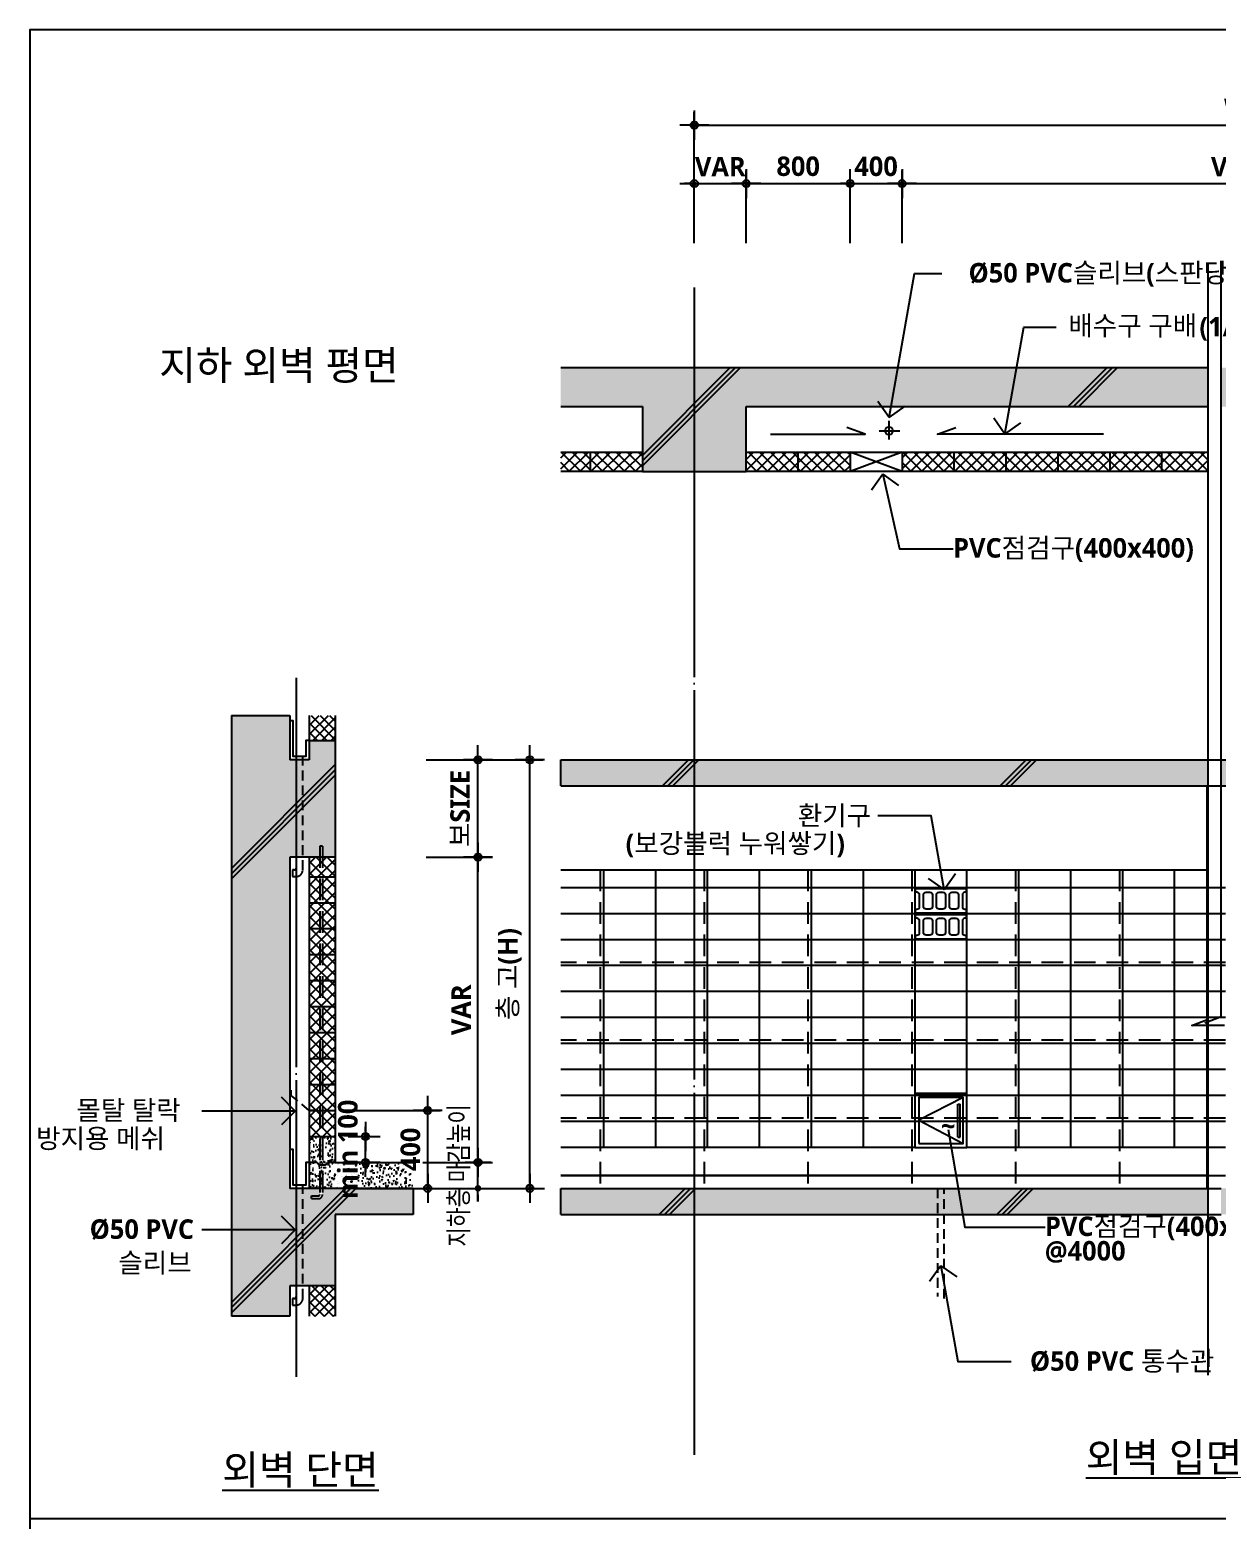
# Model space of a CAD drawing. Header units: millimetres. Extents: x 200 to 163856, y 0 to 163394.
# Drawn here: x 200 to 2029, y 3445 to 5740 of the extents above; entities that cross this region are included whole.
import ezdxf
from ezdxf.enums import TextEntityAlignment as Align

# ---------------------------------------------------------------- set-up
doc = ezdxf.new("R2010")
doc.units = ezdxf.units.MM
doc.header["$LTSCALE"] = 10
for name, pattern in [('CEN', [62, 60, -1, 0, -1]), ('DASH_5', [4.9996, 3.3332, -1.6664]), ('HID', [2.3, 1.5, -0.8])]:
    doc.linetypes.add(name, pattern=pattern)
doc.layers.get('DEFPOINTS').update_dxf_attribs({"color": 181})
for name, color, linetype in [('3', 3, 'Continuous'), ('A-ANNO-GRA1', 7, 'Continuous'), ('A-ANNO-LEAD', 4, 'Continuous'), ('A-ANNO-TEXT1', 7, 'Continuous'), ('A-DIM1', 7, 'Continuous'), ('A-ELEV', 6, 'Continuous'), ('A-ELEV-FIXT', 4, 'Continuous'), ('A-ELEV-FNSH', 6, 'Continuous'), ('A-HAT', 252, 'Continuous'), ('A-NOTE-SYMB', 35, 'Continuous'), ('A-NOTE1', 7, 'Continuous'), ('A-SECT', 5, 'Continuous'), ('A-SECT-BEAM', 4, 'Continuous'), ('A-SECT-DETL', 4, 'Continuous'), ('A-SECT-PATT', 6, 'Continuous'), ('A-ST-AXIS-DIM', 7, 'Continuous'), ('A-SYM', 7, 'Continuous'), ('A-WALL', 3, 'Continuous'), ('A-WALL-MOVE', 131, 'Continuous'), ('CEN', 1, 'CEN'), ('COL', 2, 'Continuous'), ('DIM', 4, 'Continuous'), ('FIN', 6, 'Continuous'), ('HAT', 5, 'Continuous'), ('WAL', 3, 'Continuous'), ('슬래브', 252, 'Continuous')]:
    doc.layers.add(name, color=color, linetype=linetype)
doc.styles.add('2020음성 1차', font='')
doc.styles.add('Hrtext', font='H2GTRM.TTF', dxfattribs={"width": 0.8})
doc.styles.get('2020음성 1차').set_extended_font_data('NanumGothic', bold=True)
doc.dimstyles.new('HEERIM(Ext)', dxfattribs={"dimscale": 10, "dimtxt": 3, "dimasz": 1, "dimexe": 2, "dimexo": 1.5, "dimgap": 1, "dimtad": 1, "dimdec": 0, "dimzin": 0, "dimdsep": 46, "dimlunit": 6, "dimtxsty": 'Hrtext', "dimblk": 'dotdim1', "dimcen": 1, "dimdle": 2, "dimclrd": 7, "dimclre": 7, "dimclrt": 3, "dimadec": 0, "dimazin": 0, "dimtfac": 1, "dimtdec": 0, "dimtix": 1, "dimtmove": 2, "dimatfit": 3, "dimldrblk": 'dotdim1', "dimfxl": 2, "dimtolj": 1, "dimtzin": 0, "dimlwd": -1, "dimarcsym": 0})
doc.dimstyles.new('NDIM10', dxfattribs={"dimscale": 10, "dimtxt": 3, "dimasz": 0.75, "dimexe": 2, "dimexo": 2, "dimgap": 1, "dimtad": 1, "dimdec": 1, "dimdsep": 46, "dimtxsty": '2020음성 1차', "dimblk": 'Z_DOT', "dimcen": 3, "dimdle": 3, "dimclrd": 256, "dimclre": 256, "dimclrt": 3, "dimadec": 0, "dimazin": 0, "dimtfac": 1, "dimtdec": 1, "dimtix": 1, "dimtmove": 2, "dimatfit": 3, "dimfxl": 1, "dimtolj": 1, "dimtzin": 0, "dimlwd": -1, "dimlwe": -1, "dimarcsym": 0})
pattern_1 = [(45, (106.251, 300), (-8.48528, 8.48528), []), (135, (106.251, 300), (-8.48528, -8.48528), [])]
pattern_2 = [(45, (7484.323, -7456.272), (-7.071068, 7.071068), []), (135, (7484.323, -7456.272), (-7.071068, -7.071068), [])]

# ---------------------------------------------------------------- blocks, each defined once
blk = doc.blocks.new('Z_DOT')
at = {"layer": 'DIM', "color": 0}
for p, q in [((-3, 0), (3, 0)), ((0, -3), (0, 3))]:
    blk.add_line(p, q, dxfattribs=at)
for radius in [0.75, 0.375]:
    blk.add_circle((0, 0), radius, dxfattribs=at)
blk = doc.blocks.new('*D6009')
at = {"layer": 'A-ST-AXIS-DIM'}
for p, q in [((1463.8, 5411.4), (1463.8, 5523.1)), ((1543.8, 5411.4), (1543.8, 5523.1)), ((1456.3, 5503.1), (1448.8, 5503.1)), ((1463.8, 5503.1), (1543.8, 5503.1)), ((1551.3, 5503.1), (1558.8, 5503.1))]:
    blk.add_line(p, q, dxfattribs=at)
at = {"layer": 'DEFPOINTS', "color": 0}
for p in [(1543.8, 5503.1), (1463.8, 5391.4), (1543.8, 5391.4)]:
    blk.add_point(p, dxfattribs=at)
at = {"layer": 'A-ST-AXIS-DIM', "linetype": 'ByBlock', "xscale": 7.5, "yscale": 7.5, "zscale": 7.5}
blk.add_blockref('Z_DOT', (1463.8, 5503.1), dxfattribs=at)
at = {"layer": 'A-ST-AXIS-DIM', "linetype": 'ByBlock', "xscale": 7.5, "yscale": 7.5, "zscale": 7.5, "rotation": 180}
blk.add_blockref('Z_DOT', (1543.8, 5503.1), dxfattribs=at)
at = {"layer": 'A-ST-AXIS-DIM', "color": 3, "insert": (1503.8, 5529.6), "char_height": 30, "attachment_point": 5, "style": '2020음성 1차'}
blk.add_mtext('\\A1;400', dxfattribs=at)
blk = doc.blocks.new('*D6010')
at = {"layer": 'A-ST-AXIS-DIM'}
for p, q in [((1543.8, 5411.4), (1543.8, 5523.1)), ((2573.8, 5411.4), (2573.8, 5523.1)), ((1551.3, 5503.1), (2566.3, 5503.1))]:
    blk.add_line(p, q, dxfattribs=at)
at = {"layer": 'DEFPOINTS', "color": 0}
for p in [(2573.8, 5503.1), (1543.8, 5391.4), (2573.8, 5391.4)]:
    blk.add_point(p, dxfattribs=at)
at = {"layer": 'A-ST-AXIS-DIM', "linetype": 'ByBlock', "xscale": 7.5, "yscale": 7.5, "zscale": 7.5, "rotation": 180}
blk.add_blockref('Z_DOT', (1543.8, 5503.1), dxfattribs=at)
at = {"layer": 'A-ST-AXIS-DIM', "linetype": 'ByBlock', "xscale": 7.5, "yscale": 7.5, "zscale": 7.5}
blk.add_blockref('Z_DOT', (2573.8, 5503.1), dxfattribs=at)
at = {"layer": 'A-ST-AXIS-DIM', "color": 3, "insert": (2058.8, 5529.2), "char_height": 30, "attachment_point": 5, "style": '2020음성 1차'}
blk.add_mtext('\\A1;VAR', dxfattribs=at)
blk = doc.blocks.new('*D6012')
at = {"layer": 'A-ST-AXIS-DIM'}
for p, q in [((1303.8, 5411.4), (1303.8, 5523.1)), ((1463.8, 5411.4), (1463.8, 5523.1)), ((1311.3, 5503.1), (1456.3, 5503.1))]:
    blk.add_line(p, q, dxfattribs=at)
at = {"layer": 'DEFPOINTS', "color": 0}
for p in [(1463.8, 5503.1), (1303.8, 5391.4), (1463.8, 5391.4)]:
    blk.add_point(p, dxfattribs=at)
at = {"layer": 'A-ST-AXIS-DIM', "linetype": 'ByBlock', "xscale": 7.5, "yscale": 7.5, "zscale": 7.5, "rotation": 180}
blk.add_blockref('Z_DOT', (1303.8, 5503.1), dxfattribs=at)
at = {"layer": 'A-ST-AXIS-DIM', "linetype": 'ByBlock', "xscale": 7.5, "yscale": 7.5, "zscale": 7.5}
blk.add_blockref('Z_DOT', (1463.8, 5503.1), dxfattribs=at)
at = {"layer": 'A-ST-AXIS-DIM', "color": 3, "insert": (1383.8, 5529.7), "char_height": 30, "attachment_point": 5, "style": '2020음성 1차'}
blk.add_mtext('\\A1;800', dxfattribs=at)
blk = doc.blocks.new('*D6013')
at = {"layer": 'A-ST-AXIS-DIM'}
for p, q in [((1223.8, 5411.4), (1223.8, 5613.1)), ((2893.8, 5411.4), (2893.8, 5613.1)), ((1231.3, 5593.1), (2886.3, 5593.1))]:
    blk.add_line(p, q, dxfattribs=at)
at = {"layer": 'DEFPOINTS', "color": 0}
for p in [(2893.8, 5593.1), (1223.8, 5391.4), (2893.8, 5391.4)]:
    blk.add_point(p, dxfattribs=at)
at = {"layer": 'A-ST-AXIS-DIM', "linetype": 'ByBlock', "xscale": 7.5, "yscale": 7.5, "zscale": 7.5, "rotation": 180}
blk.add_blockref('Z_DOT', (1223.8, 5593.1), dxfattribs=at)
at = {"layer": 'A-ST-AXIS-DIM', "linetype": 'ByBlock', "xscale": 7.5, "yscale": 7.5, "zscale": 7.5}
blk.add_blockref('Z_DOT', (2893.8, 5593.1), dxfattribs=at)
at = {"layer": 'A-ST-AXIS-DIM', "color": 3, "insert": (2058.8, 5619.2), "char_height": 30, "attachment_point": 5, "style": '2020음성 1차'}
blk.add_mtext('\\A1;W', dxfattribs=at)
blk = doc.blocks.new('*D6015')
at = {"layer": 'A-ST-AXIS-DIM'}
for p, q in [((1223.8, 5411.4), (1223.8, 5523.1)), ((1303.8, 5411.4), (1303.8, 5523.1)), ((1216.3, 5503.1), (1208.8, 5503.1)), ((1223.8, 5503.1), (1303.8, 5503.1)), ((1311.3, 5503.1), (1318.8, 5503.1))]:
    blk.add_line(p, q, dxfattribs=at)
at = {"layer": 'DEFPOINTS', "color": 0}
for p in [(1303.8, 5503.1), (1223.8, 5391.4), (1303.8, 5391.4)]:
    blk.add_point(p, dxfattribs=at)
at = {"layer": 'A-ST-AXIS-DIM', "linetype": 'ByBlock', "xscale": 7.5, "yscale": 7.5, "zscale": 7.5}
blk.add_blockref('Z_DOT', (1223.8, 5503.1), dxfattribs=at)
at = {"layer": 'A-ST-AXIS-DIM', "linetype": 'ByBlock', "xscale": 7.5, "yscale": 7.5, "zscale": 7.5, "rotation": 180}
blk.add_blockref('Z_DOT', (1303.8, 5503.1), dxfattribs=at)
at = {"layer": 'A-ST-AXIS-DIM', "color": 3, "insert": (1263.8, 5529.2), "char_height": 30, "attachment_point": 5, "style": '2020음성 1차'}
blk.add_mtext('\\A1;VAR', dxfattribs=at)
blk = doc.blocks.new('ARROW2')
at = {"layer": 'A-SYM'}
for q in [(2.12, 2.12), (2.12, -2.12)]:
    blk.add_line((0, 0), q, dxfattribs=at)
blk = doc.blocks.new('dotdim1')
at = {"layer": 'A-DIM1'}
for p, q in [((-2, 0), (2, 0)), ((0, 2), (0, -2))]:
    blk.add_line(p, q, dxfattribs=at)
at = {"layer": 'A-DIM1', "const_width": 0.5}
blk.add_lwpolyline([(-0.25, 0, 1), (0.25, 0, 1)], format="xyb", close=True, dxfattribs=at)
blk = doc.blocks.new('*D6048')
at = {"layer": 'A-DIM1', "color": 7, "lineweight": -2}
for p, q in [((805.5, 3995.7), (910.5, 3995.7)), ((805.5, 3955.7), (910.5, 3955.7))]:
    blk.add_line(p, q, dxfattribs=at)
at = {"layer": 'A-DIM1', "color": 7}
for p, q in [((890.5, 4005.7), (890.5, 4015.7)), ((890.5, 3955.7), (890.5, 3995.7)), ((890.5, 3945.7), (890.5, 3935.7))]:
    blk.add_line(p, q, dxfattribs=at)
at = {"layer": 'DEFPOINTS', "color": 0}
for p in [(790.5, 3995.7), (890.5, 3995.7), (790.5, 3955.7)]:
    blk.add_point(p, dxfattribs=at)
at = {"layer": 'A-DIM1', "color": 7, "linetype": 'ByBlock', "xscale": 10, "yscale": 10, "zscale": 10}
for p, rotation in [((890.5, 3995.7), 270), ((890.5, 3955.7), 90)]:
    blk.add_blockref('dotdim1', p, dxfattribs=dict(at, rotation=rotation))
at = {"layer": 'A-DIM1', "color": 3, "insert": (862, 3975.7), "char_height": 30, "attachment_point": 5, "rotation": 90, "style": 'Hrtext'}
blk.add_mtext('\\A1;지하층 마감높이', dxfattribs=at)
blk = doc.blocks.new('*D6049')
at = {"layer": 'A-ST-AXIS-DIM'}
for p, q in [((810.5, 4465.7), (910.5, 4465.7)), ((890.5, 4003.2), (890.5, 4458.2)), ((810.5, 3995.7), (910.5, 3995.7))]:
    blk.add_line(p, q, dxfattribs=at)
at = {"layer": 'DEFPOINTS', "color": 0}
for p in [(790.5, 4465.7), (890.5, 4465.7), (790.5, 3995.7)]:
    blk.add_point(p, dxfattribs=at)
at = {"layer": 'A-ST-AXIS-DIM', "linetype": 'ByBlock', "xscale": 7.5, "yscale": 7.5, "zscale": 7.5}
for p, rotation in [((890.5, 4465.7), 90), ((890.5, 3995.7), 270)]:
    blk.add_blockref('Z_DOT', p, dxfattribs=dict(at, rotation=rotation))
at = {"layer": 'A-ST-AXIS-DIM', "color": 3, "insert": (864.5, 4230.7), "char_height": 30, "attachment_point": 5, "rotation": 90, "style": '2020음성 1차'}
blk.add_mtext('\\A1;VAR', dxfattribs=at)
blk = doc.blocks.new('*D6050')
at = {"layer": 'A-ST-AXIS-DIM'}
for p, q in [((701.5, 4075.7), (833, 4075.7)), ((813, 3963.2), (813, 4068.2)), ((701.5, 3955.7), (833, 3955.7))]:
    blk.add_line(p, q, dxfattribs=at)
at = {"layer": 'DEFPOINTS', "color": 0}
for p in [(681.5, 4075.7), (813, 4075.7), (681.5, 3955.7)]:
    blk.add_point(p, dxfattribs=at)
at = {"layer": 'A-ST-AXIS-DIM', "linetype": 'ByBlock', "xscale": 7.5, "yscale": 7.5, "zscale": 7.5}
for p, rotation in [((813, 4075.7), 90), ((813, 3955.7), 270)]:
    blk.add_blockref('Z_DOT', p, dxfattribs=dict(at, rotation=rotation))
at = {"layer": 'A-ST-AXIS-DIM', "color": 3, "insert": (786.5, 4015.7), "char_height": 30, "attachment_point": 5, "rotation": 90, "style": '2020음성 1차'}
blk.add_mtext('\\A1;400', dxfattribs=at)
blk = doc.blocks.new('*D6051')
at = {"layer": 'A-ST-AXIS-DIM'}
for p, q in [((810.5, 4615.7), (910.5, 4615.7)), ((890.5, 4473.2), (890.5, 4608.2)), ((810.5, 4465.7), (910.5, 4465.7))]:
    blk.add_line(p, q, dxfattribs=at)
at = {"layer": 'DEFPOINTS', "color": 0}
for p in [(790.5, 4615.7), (890.5, 4615.7), (790.5, 4465.7)]:
    blk.add_point(p, dxfattribs=at)
at = {"layer": 'A-ST-AXIS-DIM', "linetype": 'ByBlock', "xscale": 7.5, "yscale": 7.5, "zscale": 7.5}
for p, rotation in [((890.5, 4615.7), 90), ((890.5, 4465.7), 270)]:
    blk.add_blockref('Z_DOT', p, dxfattribs=dict(at, rotation=rotation))
at = {"layer": 'A-ST-AXIS-DIM', "color": 3, "insert": (863.1, 4540.7), "char_height": 30, "attachment_point": 5, "rotation": 90, "style": '2020음성 1차'}
blk.add_mtext('\\A1;보SIZE', dxfattribs=at)
blk = doc.blocks.new('*D6052')
at = {"layer": 'A-ST-AXIS-DIM'}
for p, q in [((890.5, 4615.7), (990.5, 4615.7)), ((970.5, 3963.2), (970.5, 4608.2)), ((890.5, 3955.7), (990.5, 3955.7))]:
    blk.add_line(p, q, dxfattribs=at)
at = {"layer": 'DEFPOINTS', "color": 0}
for p in [(870.5, 4615.7), (970.5, 4615.7), (870.5, 3955.7)]:
    blk.add_point(p, dxfattribs=at)
at = {"layer": 'A-ST-AXIS-DIM', "linetype": 'ByBlock', "xscale": 7.5, "yscale": 7.5, "zscale": 7.5}
for p, rotation in [((970.5, 4615.7), 90), ((970.5, 3955.7), 270)]:
    blk.add_blockref('Z_DOT', p, dxfattribs=dict(at, rotation=rotation))
at = {"layer": 'A-ST-AXIS-DIM', "color": 3, "insert": (939.7, 4285.7), "char_height": 30, "attachment_point": 5, "rotation": 90, "style": '2020음성 1차'}
blk.add_mtext('\\A1;층 고(H)', dxfattribs=at)
blk = doc.blocks.new('*D6076')
at = {"layer": 'A-ST-AXIS-DIM'}
for p, q in [((717.3, 4043.2), (717.3, 4050.7)), ((690.5, 4035.7), (737.3, 4035.7)), ((717.3, 3995.7), (717.3, 4035.7)), ((690.5, 3995.7), (737.3, 3995.7)), ((717.3, 3988.2), (717.3, 3980.7))]:
    blk.add_line(p, q, dxfattribs=at)
at = {"layer": 'DEFPOINTS', "color": 0}
for p in [(670.5, 4035.7), (717.3, 4035.7), (670.5, 3995.7)]:
    blk.add_point(p, dxfattribs=at)
at = {"layer": 'A-ST-AXIS-DIM', "linetype": 'ByBlock', "xscale": 7.5, "yscale": 7.5, "zscale": 7.5}
for p, rotation in [((717.3, 4035.7), 270), ((717.3, 3995.7), 90)]:
    blk.add_blockref('Z_DOT', p, dxfattribs=dict(at, rotation=rotation))
at = {"layer": 'A-ST-AXIS-DIM', "color": 3, "insert": (690.1, 4015.7), "char_height": 30, "attachment_point": 5, "rotation": 90, "style": '2020음성 1차'}
blk.add_mtext('\\A1;min 100', dxfattribs=at)
blk = doc.blocks.new('*U2523')
at = {"layer": 'WAL'}
for points in [[(390, 0), (0, 0), (0, 30), (10, 30, 0.414214), (30, 50), (30, 140, 0.414214), (10, 160), (0, 160), (0, 190), (390, 190), (390, 160), (380, 160, 0.414214), (360, 140), (360, 50, 0.414214), (380, 30), (390, 30)], [(80, 160), (110, 160, -0.414214), (130, 140), (130, 50, -0.414214), (110, 30), (80, 30, -0.414214), (60, 50), (60, 140, -0.414214)], [(180, 160), (210, 160, -0.414214), (230, 140), (230, 50, -0.414214), (210, 30), (180, 30, -0.414214), (160, 50), (160, 140, -0.414214)], [(280, 160), (310, 160, -0.414214), (330, 140), (330, 50, -0.414214), (310, 30), (280, 30, -0.414214), (260, 50), (260, 140, -0.414214)]]:
    blk.add_lwpolyline(points, format="xyb", close=True, dxfattribs=at)

msp = doc.modelspace()

# ---------------------------------------------------------------- hatches: boundary and pattern name
at = {"layer": 'A-HAT'}
h = msp.add_hatch(dxfattribs=at)
h.set_pattern_fill('AR-CONC', color=256, scale=0.1)
h.set_pattern_definition([(50, (200, 200), (18.218467, -1.59391), [1.905, -20.955]), (355, (200, 200), (-3.52434, 19.105685), [1.524, -16.76406]), (100.45144, (201.518, 199.867), (14.694125, 17.511775), [1.619, -17.809024]), (46.1842, (200, 205.08), (27.1079, -4.20423), [2.8575, -31.4325]), (96.63556, (202.26, 204.73), (23.74041, 24.74261), [2.4285, -26.71356]), (351.18415, (200, 205.08), (23.74041, 24.74261), [2.286, -25.14597]), (21, (202.54, 203.81), (15.16144, -10.22652), [1.905, -20.955]), (326, (202.54, 203.81), (6.1802, 18.4188), [1.524, -16.764]), (71.45144, (203.803, 202.958), (21.34164, 8.19228), [1.619, -17.80899]), (37.5, (200, 200), (0.30886, 8.455504), [0, -16.5608, 0, -17.018, 0, -16.8275]), (7.5, (200, 200), (6.681966, 10.018057), [0, -9.7028, 0, -16.1798, 0, -6.4135]), (327.5, (194.336, 200), (13.55906, -0.572874), [0, -6.35, 0, -19.812, 0, -26.289]), (317.5, (191.796, 200), (14.812918, 2.54265), [0, -8.255, 0, -13.1572, 0, -18.669])])
h.paths.add_polyline_path([(630.51972, 4035.68851), (670.51972, 4035.68851), (670.51972, 3995.68851), (790.51972, 3995.68851), (790.51972, 3955.68851), (630.51972, 3955.68851)])
at = {"layer": 'A-SECT-PATT'}
h = msp.add_hatch(dxfattribs=at)
h.set_pattern_fill('U,N', color=256, scale=10, angle=45, style=0, double=1, pattern_type=0)
h.set_pattern_definition(pattern_2)
h.paths.add_polyline_path([(630.51972, 4645.68851), (670.51972, 4645.68851), (670.51972, 4683.94922), (630.51972, 4683.94922)])
h = msp.add_hatch(dxfattribs=at)
h.set_pattern_fill('U,N', color=256, scale=10, angle=45, style=0, double=1, pattern_type=0)
h.set_pattern_definition(pattern_2)
h.paths.add_polyline_path([(630.51972, 3758.66861), (670.51972, 3758.66861), (670.51972, 3805.68851), (630.51972, 3805.68851)])
at = {"layer": 'HAT', "linetype": 'ByBlock'}
h = msp.add_hatch(dxfattribs=at)
h.set_pattern_fill('U,N', color=256, scale=12, angle=45, style=0, double=1, pattern_type=0)
h.set_pattern_definition(pattern_1)
h.paths.add_polyline_path([(1017.96385, 5059.67385), (1143.7717, 5059.67385), (1143.7717, 5089.67385), (1017.96385, 5089.67385)])
h = msp.add_hatch(dxfattribs=at)
h.set_pattern_fill('U,N', color=256, scale=12, angle=45, style=0, double=1, pattern_type=0)
h.set_pattern_definition(pattern_1)
h.paths.add_polyline_path([(1303.7717, 5089.67385), (1463.7717, 5089.67385), (1463.7717, 5059.67385), (1303.7717, 5059.67385)])
h.paths.add_polyline_path([(1543.7717, 5089.67385), (1543.7717, 5059.67385), (2015.43955, 5059.67385), (2015.43955, 5089.67385)])
h = msp.add_hatch(dxfattribs=at)
h.set_pattern_fill('U,N', color=256, scale=12, angle=45, style=0, double=1, pattern_type=0)
h.set_pattern_definition(pattern_1)
h.paths.add_polyline_path([(630.51972, 4035.68851), (670.51972, 4035.68851), (670.51972, 4465.68851), (630.51972, 4465.68851)])
at = {"layer": '슬래브', "linetype": 'Continuous', "ltscale": 5}
h = msp.add_hatch(color=256, dxfattribs=at)
h.paths.add_polyline_path([(1017.96385, 5219.67385), (1017.96385, 5159.67385), (1143.7717, 5159.67385), (1143.7717, 5059.67385), (1303.7717, 5059.67385), (1303.7717, 5159.67385), (2015.43955, 5159.67385), (2015.43955, 5219.67385)])
h.paths.add_polyline_path([(3099.57956, 5219.67385), (2035.43955, 5219.67385), (2035.43955, 5159.67385), (2813.7717, 5159.67385), (2813.7717, 5059.67385), (2973.7717, 5059.67385), (2973.7717, 5159.67385), (3099.57956, 5159.67385)])
h = msp.add_hatch(color=256, dxfattribs=at)
edge = h.paths.add_edge_path()
edge.add_line((646.85857, 3955.68851), (600.51972, 3955.68851))
edge.add_line((600.51972, 3955.68851), (600.51972, 4465.68851))
edge.add_line((600.51972, 4465.68851), (646.85857, 4465.68851))
edge.add_line((646.85857, 4465.68851), (646.85857, 4482.67642))
edge.add_line((646.85857, 4482.67642), (650.85857, 4482.67642))
edge.add_line((650.85857, 4482.67642), (650.85857, 4465.68851))
edge.add_line((650.85857, 4465.68851), (670.51972, 4465.68851))
edge.add_line((670.51972, 4465.68851), (670.51972, 4645.68851))
edge.add_line((670.51972, 4645.68851), (630.51972, 4645.68851))
edge.add_line((630.51972, 4645.68851), (630.51972, 4615.68851))
edge.add_line((630.51972, 4615.68851), (600.51972, 4615.68851))
edge.add_line((600.51972, 4615.68851), (600.51972, 4683.94922))
edge.add_line((600.51972, 4683.94922), (510.51972, 4683.94922))
edge.add_line((510.51972, 4683.94922), (510.51972, 3758.66861))
edge.add_line((510.51972, 3758.66861), (600.51972, 3758.66861))
edge.add_line((600.51972, 3758.66861), (600.51972, 3805.68851))
edge.add_line((600.51972, 3805.68851), (670.51972, 3805.68851))
edge.add_line((670.51972, 3805.68851), (670.51972, 3915.68851))
edge.add_line((670.51972, 3915.68851), (790.51972, 3915.68851))
edge.add_line((790.51972, 3915.68851), (790.51972, 3955.68851))
edge.add_line((790.51972, 3955.68851), (650.85857, 3955.68851))
edge.add_line((650.85857, 3955.68851), (650.85857, 3946.05728))
edge.add_arc((644.85857, 3946.05728), 6, 270, 360, ccw=False)
edge.add_line((644.85857, 3940.05728), (634.21684, 3940.05728))
edge.add_line((634.21684, 3940.05728), (634.21684, 3944.05728))
edge.add_line((634.21684, 3944.05728), (644.85857, 3944.05728))
edge.add_arc((644.85857, 3946.05728), 2, 270, 0)
edge.add_line((646.85857, 3946.05728), (646.85857, 3955.68851))
h = msp.add_hatch(color=256, dxfattribs=at)
h.paths.add_polyline_path([(2015.43955, 4615.68851), (1017.96385, 4615.68851), (1017.96385, 4575.68851), (2015.43955, 4575.68851)])
h.paths.add_polyline_path([(3099.57956, 4615.68851), (2035.43955, 4615.68851), (2035.43955, 4575.68851), (2823.7717, 4575.68851), (2823.7717, 4455.68851), (2963.7717, 4455.68851), (2963.7717, 4575.68851), (3099.57956, 4575.68851)])
h.paths.add_polyline_path([(3099.57956, 3955.68851), (2035.43955, 3955.68851), (2035.43955, 3915.68851), (2823.7717, 3915.68851), (2823.7717, 3795.68851), (2963.7717, 3795.68851), (2963.7717, 3915.68851), (3099.57956, 3915.68851)])
h.paths.add_polyline_path([(1598.62207, 3955.68851), (1017.96385, 3955.68851), (1017.96385, 3915.68851), (1598.62207, 3915.68851)])
h.paths.add_polyline_path([(2015.43955, 3955.68851), (1608.62207, 3955.68851), (1608.62207, 3915.68851), (2015.43955, 3915.68851)])
h.paths.add_polyline_path([(1608.62207, 3955.68851), (1598.62207, 3955.68851), (1598.62207, 3915.68851), (1608.62207, 3915.68851)])

# ---------------------------------------------------------------- linework, layer by layer
at = {"layer": '3', "color": 212}
for p, q in [((1563.7717, 4018.68851), (1017.96385, 4018.68851)), ((2042.10385, 4018.68851), (1643.7717, 4018.68851))]:
    msp.add_line(p, q, dxfattribs=at)
at = {"layer": '3', "color": 212, "linetype": 'Continuous'}
msp.add_line((2015.43955, 3975.68851), (1017.96385, 3975.68851), dxfattribs=at)
at = {"layer": 'A-ANNO-GRA1'}
msp.add_line((7294.9654, 3446.63395), (200, 3446.63395), dxfattribs=at)
at = {"layer": 'A-ANNO-LEAD'}
for p, q in [((1523.87338, 5142.9866), (1506.66608, 5167.56116)), ((1523.87338, 5142.9866), (1548.44794, 5160.19389)), ((1702.38594, 5117.43776), (1685.17864, 5142.01232)), ((1702.38594, 5117.43776), (1726.9605, 5134.64505)), ((1543.7717, 5089.67385), (1463.7717, 5059.67385)), ((1543.7717, 5059.67385), (1463.7717, 5089.67385)), ((1513.99194, 5055.49914), (1496.78464, 5030.92458)), ((1513.99194, 5055.49914), (1538.5665, 5038.29185)), ((1608.92951, 4415.79091), (1584.35495, 4432.9982)), ((1608.92951, 4415.79091), (1626.13681, 4440.36547)), ((608.91922, 4074.72148), (587.70602, 4095.93469)), ((608.91922, 4074.72148), (464.81674, 4074.72148)), ((608.91922, 4074.72148), (587.70602, 4053.50828)), ((608.91922, 3891.71855), (587.70602, 3912.93175)), ((608.91922, 3891.71855), (464.81674, 3891.71855)), ((608.91922, 3891.71855), (587.70602, 3870.50534))]:
    msp.add_line(p, q, dxfattribs=at)
for points in [[(1523.87338, 5142.9866), (1562.94422, 5364.56834), (1605.29151, 5364.56834)], [(1702.38594, 5117.43776), (1731.3832, 5281.88939), (1781.20746, 5281.88939)], [(1341.17646, 5117.43776), (1487.18769, 5117.43776), (1458.99691, 5127.69836)], [(1854.33587, 5117.43776), (1598.33329, 5117.43776), (1626.52407, 5127.69836)], [(1513.99194, 5055.49914), (1540.03916, 4940.77798), (1622.46464, 4940.77798)], [(1608.92951, 4415.79091), (1588.88229, 4529.51207), (1506.45681, 4529.51207)], [(1615.00103, 4046.33327), (1640.43632, 3895.95796), (1764.07454, 3895.95796)], [(1603.54621, 3836.57674), (1629.59344, 3688.85557), (1712.01891, 3688.85557)]]:
    msp.add_lwpolyline(points, dxfattribs=at)
at = {"layer": 'A-ANNO-TEXT1', "linetype": 'Continuous', "ltscale": 5}
for p, q in [((510.51972, 4683.94922), (600.51972, 4683.94922)), ((1017.96385, 4575.68851), (1017.96385, 4615.68851)), ((790.51972, 3955.68851), (790.51972, 3915.68851)), ((1017.96385, 3915.68851), (1017.96385, 3955.68851)), ((600.51972, 3758.66861), (510.51972, 3758.66861))]:
    msp.add_line(p, q, dxfattribs=at)
at = {"layer": 'A-ELEV'}
msp.add_line((1017.96385, 4446.51152), (2015.43955, 4446.51152), dxfattribs=at)
at = {"layer": 'A-ELEV', "linetype": 'Continuous'}
msp.add_line((1017.96385, 3975.68851), (2042.10385, 3975.68851), dxfattribs=at)
at = {"layer": 'A-ELEV-FIXT'}
for p, q in [((1508.34248, 5122.33738), (1540.22951, 5122.33738)), ((1523.7717, 5108.97749), (1523.7717, 5137.75273)), ((650.85857, 4482.67642), (646.85857, 4482.67642)), ((1637.7717, 4095.68851), (1569.7717, 4060.68851)), ((1629.52779, 4034.58953), (1629.52779, 4085.413)), ((1629.52779, 4085.413), (1633.52779, 4085.413)), ((1633.52779, 4034.58953), (1633.52779, 4085.413)), ((1569.7717, 4060.68851), (1637.7717, 4024.68851)), ((1629.52779, 4034.58953), (1633.52779, 4034.58953))]:
    msp.add_line(p, q, dxfattribs=at)
at = {"layer": 'A-ELEV-FIXT', "color": 132, "linetype": 'DASH_5'}
for p, q in [((646.85857, 4482.67642), (646.85857, 3946.05728)), ((650.85857, 4482.67642), (650.85857, 3946.05728)), ((1078.7717, 4446.51152), (1078.7717, 3955.68851)), ((1238.7717, 4446.51152), (1238.7717, 3955.68851)), ((1398.7717, 4446.51152), (1398.7717, 3955.68851)), ((1558.7717, 4446.51152), (1558.7717, 3955.68851)), ((1718.7717, 4446.51152), (1718.7717, 3955.68851)), ((1878.7717, 4446.51152), (1878.7717, 3955.68851)), ((2042.10385, 4303.68851), (1017.96385, 4303.68851)), ((2042.10385, 4183.68851), (1017.96385, 4183.68851)), ((2042.10385, 4063.68851), (1017.96385, 4063.68851))]:
    msp.add_line(p, q, dxfattribs=at)
at = {"layer": 'A-ELEV-FIXT', "linetype": 'DASH_5'}
for p, q in [((634.21684, 3944.05728), (644.85857, 3944.05728)), ((634.21684, 3940.05728), (634.21684, 3944.05728)), ((634.21684, 3940.05728), (644.85857, 3940.05728))]:
    msp.add_line(p, q, dxfattribs=at)
at = {"layer": 'A-ELEV-FIXT'}
msp.add_lwpolyline([(1563.7717, 4018.68851), (1643.7717, 4018.68851), (1643.7717, 4101.68851), (1563.7717, 4101.68851), (1563.7717, 4018.68851)], dxfattribs=at)
msp.add_lwpolyline([(1569.7717, 4024.68851), (1637.7717, 4024.68851), (1637.7717, 4095.68851), (1569.7717, 4095.68851)], close=True, dxfattribs=at)
msp.add_circle((1523.7717, 5122.33738), 6, dxfattribs=at)
at = {"layer": 'A-ELEV-FIXT', "linetype": 'DASH_5'}
for radius in [6, 2]:
    msp.add_arc((644.85857, 3946.05728), radius, 270, 0, dxfattribs=at)
at = {"layer": 'A-ELEV-FNSH'}
for p, q in [((2013.7717, 3955.68851), (2013.7717, 4575.68851)), ((1083.7717, 4446.51152), (1083.7717, 4018.68851)), ((1163.7717, 4446.51152), (1163.7717, 4018.68851)), ((1243.7717, 4446.51152), (1243.7717, 4018.68851)), ((1323.7717, 4446.51152), (1323.7717, 4018.68851)), ((1403.7717, 4446.51152), (1403.7717, 4018.68851)), ((1483.7717, 4446.51152), (1483.7717, 4018.68851)), ((1563.7717, 4446.51152), (1563.7717, 4018.68851)), ((1643.7717, 4018.68851), (1643.7717, 4446.51152)), ((1723.7717, 4018.68851), (1723.7717, 4446.51152)), ((1803.7717, 4018.68851), (1803.7717, 4446.51152)), ((1883.7717, 4018.68851), (1883.7717, 4446.51152)), ((1963.7717, 4018.68851), (1963.7717, 4446.51152)), ((2042.10385, 4418.68851), (1017.96385, 4418.68851)), ((1563.7717, 4378.68851), (1017.96385, 4378.68851)), ((2042.10385, 4378.68851), (1643.7717, 4378.68851)), ((2042.10385, 4338.68851), (1017.96385, 4338.68851)), ((2042.10385, 4298.68851), (1017.96385, 4298.68851)), ((2042.10385, 4258.68851), (1017.96385, 4258.68851)), ((2042.10385, 4218.68851), (1017.96385, 4218.68851)), ((2042.10385, 4178.68851), (1017.96385, 4178.68851)), ((2042.10385, 4138.68851), (1017.96385, 4138.68851)), ((2042.10385, 4098.68851), (1017.96385, 4098.68851)), ((2042.10385, 4058.68851), (1017.96385, 4058.68851))]:
    msp.add_line(p, q, dxfattribs=at)
at = {"layer": 'A-NOTE-SYMB'}
msp.add_line((2015.43955, 4824.7577), (2015.43955, 5313.00947), dxfattribs=at)
for points in [[(2040.43955, 4206.39817), (1990.43955, 4206.39817), (2015.43955, 4216.39817), (2015.43955, 5380.43544)], [(2010.43955, 4210.39817), (2035.43955, 4220.39817), (2035.43955, 5384.43544)], [(2015.43955, 3667.98335), (2015.43955, 4496.39817)]]:
    msp.add_lwpolyline(points, dxfattribs=at)
at = {"layer": 'A-NOTE1'}
msp.add_line((650.51972, 3995.68851), (650.51972, 3990.35842), dxfattribs=at)
at = {"layer": 'A-SECT', "linetype": 'HID'}
msp.add_lwpolyline([(643.97435, 4075.68851), (630.51972, 4075.68851), (602.42645, 4098.90134), (602.42645, 4107.03735)], dxfattribs=at)
at = {"layer": 'A-SECT-BEAM', "linetype": 'Continuous'}
for p, q in [((630.51972, 4683.94922), (630.51972, 4645.68851)), ((670.51972, 4683.94922), (670.51972, 4645.68851)), ((630.51972, 3805.68851), (630.51972, 3758.66861)), ((670.51972, 3805.68851), (670.51972, 3758.66861))]:
    msp.add_line(p, q, dxfattribs=at)
at = {"layer": 'A-SECT-BEAM'}
for p, q in [((630.51972, 4465.68851), (630.51972, 4035.68851)), ((670.51972, 4465.68851), (670.51972, 4035.68851)), ((630.51972, 4435.68851), (670.51972, 4435.68851)), ((630.51972, 4395.68851), (670.51972, 4395.68851)), ((630.51972, 4355.68851), (670.51972, 4355.68851)), ((630.51972, 4315.68851), (670.51972, 4315.68851)), ((630.51972, 4275.68851), (670.51972, 4275.68851)), ((630.51972, 4235.68851), (670.51972, 4235.68851)), ((630.51972, 4195.68851), (670.51972, 4195.68851)), ((630.51972, 4155.68851), (670.51972, 4155.68851)), ((630.51972, 4115.68851), (670.51972, 4115.68851)), ((630.51972, 4075.68851), (670.51972, 4075.68851))]:
    msp.add_line(p, q, dxfattribs=at)
at = {"layer": 'A-SECT-DETL', "linetype": 'HID'}
for p, q in [((1598.62207, 3955.68851), (1598.62207, 3789.04184)), ((1608.62207, 3786.04184), (1608.62207, 3955.68851))]:
    msp.add_line(p, q, dxfattribs=at)
at = {"layer": 'A-SECT-DETL', "color": 134, "linetype": 'Continuous'}
for points in [[(630.51972, 4645.68851), (625.51972, 4645.68851), (625.51972, 4620.68851), (605.51972, 4620.68851), (605.51972, 4675.68851), (600.51972, 4675.68851)], [(630.51972, 3995.68851), (625.51972, 3995.68851), (625.51972, 3960.68851), (605.51972, 3960.68851), (605.51972, 4015.68851), (600.51972, 4015.68851)]]:
    msp.add_lwpolyline(points, dxfattribs=at)
at = {"layer": 'A-SECT-DETL', "linetype": 'HID'}
for points in [[(610.51972, 4620.68851), (610.51972, 4449.04184, -0.4142135624), (607.51972, 4446.04184), (604.59323, 4446.04184), (604.59323, 4436.04184), (610.51972, 4436.04184, 0.4142135624), (620.51972, 4446.04184), (620.51972, 4620.68851)], [(610.51972, 3960.68851), (610.51972, 3789.04184, -0.4142135624), (607.51972, 3786.04184), (604.59323, 3786.04184), (604.59323, 3776.04184), (610.51972, 3776.04184, 0.4142135624), (620.51972, 3786.04184), (620.51972, 3960.68851)]]:
    msp.add_lwpolyline(points, format="xyb", dxfattribs=at)
at = {"layer": 'A-WALL'}
for p, q in [((1017.96385, 5219.67385), (2015.43955, 5219.67385)), ((1017.96385, 5159.67385), (1143.7717, 5159.67385)), ((1303.7717, 5159.67385), (2015.43955, 5159.67385)), ((1017.96385, 5089.67385), (1143.7717, 5089.67385)), ((1303.7717, 5089.67385), (2015.43955, 5089.67385)), ((1143.7717, 5059.67385), (1017.96385, 5059.67385)), ((2015.43955, 5059.67385), (1303.7717, 5059.67385))]:
    msp.add_line(p, q, dxfattribs=at)
msp.add_lwpolyline([(1143.7717, 5159.67385), (1143.7717, 5059.67385), (1303.7717, 5059.67385), (1303.7717, 5159.67385)], dxfattribs=at)
at = {"layer": 'A-WALL-MOVE', "color": 131}
for p, q in [((1063.7717, 5059.67385), (1063.7717, 5089.67385)), ((1383.7717, 5059.67385), (1383.7717, 5089.67385)), ((1463.7717, 5089.67385), (1463.7717, 5059.67385)), ((1543.7717, 5089.67385), (1543.7717, 5059.67385)), ((1543.7717, 5089.67385), (1543.7717, 5059.67385)), ((1623.7717, 5089.67385), (1623.7717, 5059.67385)), ((1623.7717, 5089.67385), (1623.7717, 5059.67385)), ((1703.7717, 5089.67385), (1703.7717, 5059.67385)), ((1783.7717, 5089.67385), (1783.7717, 5059.67385)), ((1863.7717, 5089.67385), (1863.7717, 5059.67385)), ((1943.7717, 5089.67385), (1943.7717, 5059.67385))]:
    msp.add_line(p, q, dxfattribs=at)
at = {"layer": 'CEN'}
for p, q in [((1223.7717, 5343.20758), (1223.7717, 3545.4867)), ((610.51972, 4742.21986), (610.51972, 3665.44151))]:
    msp.add_line(p, q, dxfattribs=at)
at = {"layer": 'COL'}
for p, q in [((510.51972, 4683.94922), (510.51972, 3758.66861)), ((600.51972, 4683.94922), (600.51972, 4615.68851)), ((630.51972, 4645.68851), (630.51972, 4615.68851)), ((630.51972, 4645.68851), (670.51972, 4645.68851)), ((670.51972, 4645.68851), (670.51972, 4465.68851)), ((630.51972, 4615.68851), (600.51972, 4615.68851)), ((1017.96385, 4615.68851), (2353.66538, 4615.68851)), ((1017.96385, 4575.68851), (2823.7717, 4575.68851)), ((600.51972, 4465.68851), (600.51972, 3955.68851)), ((670.51972, 4465.68851), (600.51972, 4465.68851)), ((790.51972, 3955.68851), (600.51972, 3955.68851)), ((1017.96385, 3955.68851), (2035.43955, 3955.68851)), ((670.51972, 3915.68851), (670.51972, 3805.68851)), ((790.51972, 3915.68851), (670.51972, 3915.68851)), ((1017.96385, 3915.68851), (2035.43955, 3915.68851)), ((600.51972, 3805.68851), (600.51972, 3758.66861)), ((670.51972, 3805.68851), (600.51972, 3805.68851))]:
    msp.add_line(p, q, dxfattribs=at)
at = {"layer": 'DEFPOINTS'}
msp.add_lwpolyline([(200, 200), (7294.9654, 200), (7294.9654, 5740), (200, 5740)], close=True, dxfattribs=at)
at = {"layer": 'FIN'}
for p, q in [((630.51972, 4035.68851), (670.51972, 4035.68851)), ((630.51972, 4035.68851), (630.51972, 3955.68851)), ((670.51972, 4035.68851), (670.51972, 3995.68851)), ((642.57863, 3995.68851), (630.51972, 3995.68851)), ((670.51972, 3995.68851), (658.46082, 3995.68851)), ((670.51972, 3995.68851), (790.51972, 3995.68851))]:
    msp.add_line(p, q, dxfattribs=at)
msp.add_lwpolyline([(642.57863, 3995.68851), (645.57214, 3991.8622), (655.46731, 3991.8622), (658.46082, 3995.68851)], dxfattribs=at)
at = {"layer": 'HAT'}
for p, q in [((1143.7717, 5068.39195), (1295.0536, 5219.67385)), ((1287.0536, 5219.67385), (1143.7717, 5076.39195)), ((1143.7717, 5084.39195), (1279.0536, 5219.67385)), ((1799.95123, 5159.67385), (1859.95123, 5219.67385)), ((1867.95123, 5219.67385), (1807.95123, 5159.67385)), ((1815.95123, 5159.67385), (1875.95123, 5219.67385)), ((1214.8945, 4615.68851), (1174.8945, 4575.68851)), ((1222.8945, 4615.68851), (1182.8945, 4575.68851)), ((1190.8945, 4575.68851), (1230.8945, 4615.68851)), ((1735.08923, 4615.68851), (1695.08923, 4575.68851)), ((1743.08923, 4615.68851), (1703.08923, 4575.68851)), ((1711.08923, 4575.68851), (1751.08923, 4615.68851)), ((670.51972, 4608.28486), (510.51972, 4448.28486)), ((670.51972, 4600.28486), (510.51972, 4440.28486)), ((510.51972, 4432.28486), (670.51972, 4592.28486)), ((694.10516, 3955.68851), (510.51972, 3772.10307)), ((510.51972, 3764.10307), (702.10516, 3955.68851)), ((686.10516, 3955.68851), (510.51972, 3780.10307)), ((1209.65656, 3955.68851), (1169.65656, 3915.68851)), ((1217.65656, 3955.68851), (1177.65656, 3915.68851)), ((1185.65656, 3915.68851), (1225.65656, 3955.68851)), ((1729.85129, 3955.68851), (1689.85129, 3915.68851)), ((1737.85129, 3955.68851), (1697.85129, 3915.68851)), ((1705.85129, 3915.68851), (1745.85129, 3955.68851))]:
    msp.add_line(p, q, dxfattribs=at)

# ---------------------------------------------------------------- block references
at = {"layer": 'A-ANNO-LEAD', "xscale": -10.00000000000004, "yscale": 10, "zscale": 10, "rotation": 99.99999999999456}
msp.add_blockref('ARROW2', (1603.54621, 3836.57674), dxfattribs=at)
at = {"layer": 'WAL', "xscale": 0.2, "yscale": 0.2, "zscale": 0.2}
for p in [(1564.7717, 4379.68851), (1564.7717, 4339.68851)]:
    msp.add_blockref('*U2523', p, dxfattribs=at)

# ---------------------------------------------------------------- texts
at = {"layer": 'A-ANNO-TEXT1', "style": '2020음성 1차'}
for s, p in [('Ø50 PVC슬리브(스판당 2개씩)', (1906.75732, 5350.81259)), ('Ø50 PVC 통수관', (1882.85587, 3674.80134))]:
    msp.add_text(s, height=30, dxfattribs=at).set_placement(p, align=Align.CENTER)
for s, height, p in [('배수구 구배', 30, (1800.00218, 5269.31307)), ('(1/100)', 30, (2001.98747, 5267.71282)), ('지하 외벽 평면', 45, (399.19743, 5200.8057)), ('PVC점검구(400x400)', 30, (1622.46512, 4927.1299)), ('환기구', 30, (1383.11511, 4514.93394)), ('(보강블럭 누워쌓기)', 30, (1118.02942, 4472.07781)), ('몰탈 탈락', 30, (271.68468, 4060.94721)), ('방지용 메쉬', 30, (209.80857, 4017.60442)), ('~', 30, (1603.81698, 4036.67904)), ('Ø50 PVC', 30, (292.22286, 3877.95356)), ('PVC점검구(400x400)', 30, (1764.07501, 3882.30988)), ('슬리브', 30, (336.40732, 3826.14254)), ('@4000', 30, (1763.77765, 3844.57699)), ('%%U외벽 입면', 45, (1826.84532, 3518.88009)), ('%%U외벽 단면', 45, (496.52101, 3499.7031))]:
    msp.add_text(s, height=height, dxfattribs=at).set_placement(p)

# ---------------------------------------------------------------- dimensions: what is measured, and where the dimension line sits
at = {"layer": 'A-DIM1'}
dim = msp.add_linear_dim(base=(890.52552, 3995.68851), p1=(790.51972, 3955.68851), p2=(790.51972, 3995.68851), angle=90, text='지하층 마감높이', dimstyle='HEERIM(Ext)', dxfattribs=at)
dim.commit()
dim.dimension.update_dxf_attribs({"geometry": '*D6048', "text_midpoint": (861.97932, 3975.68851)})
at = {"layer": 'A-ST-AXIS-DIM'}
for base, p1, p2, angle, text, picture, middle in [((2893.7717, 5593.13207), (1223.7717, 5391.42511), (2893.7717, 5391.42511), 180, 'W', '*D6013', (2058.7717, 5619.19741)), ((890.52552, 4615.68851), (790.51972, 4465.68851), (790.51972, 4615.68851), 90, '보SIZE', '*D6051', (863.07523, 4540.68851)), ((970.52552, 4615.68851), (870.51972, 3955.68851), (870.51972, 4615.68851), 90, '층 고(H)', '*D6052', (939.68745, 4285.68851)), ((890.52552, 4465.68851), (790.51972, 3995.68851), (790.51972, 4465.68851), 90, 'VAR', '*D6049', (864.46017, 4230.68851)), ((717.26636, 4035.68851), (670.51972, 3995.68851), (670.51972, 4035.68851), 90, 'min 100', '*D6076', (690.13568, 4015.68851)), ((812.95476, 4075.68851), (681.51972, 3955.68851), (681.51972, 4075.68851), 90, '400', '*D6050', (786.5059, 4015.68851))]:
    dim = msp.add_linear_dim(base=base, p1=p1, p2=p2, angle=angle, text=text, dimstyle='NDIM10', override={"dimtxsty": '2020음성 1차'}, dxfattribs=at)
    dim.commit()
    dim.dimension.update_dxf_attribs({"geometry": picture, "text_midpoint": middle})
for base, p1, p2, text, picture, middle in [((1303.7717, 5503.13207), (1223.7717, 5391.42511), (1303.7717, 5391.42511), 'VAR', '*D6015', (1263.7717, 5529.19741)), ((1463.7717, 5503.13207), (1303.7717, 5391.42511), (1463.7717, 5391.42511), '800', '*D6012', (1383.7717, 5529.68747)), ((1543.7717, 5503.13207), (1463.7717, 5391.42511), (1543.7717, 5391.42511), '400', '*D6009', (1503.7717, 5529.58093)), ((2573.7717, 5503.13207), (1543.7717, 5391.42511), (2573.7717, 5391.42511), 'VAR', '*D6010', (2058.7717, 5529.19741))]:
    dim = msp.add_linear_dim(base=base, p1=p1, p2=p2, text=text, dimstyle='NDIM10', override={"dimtxsty": '2020음성 1차'}, dxfattribs=at)
    dim.commit()
    dim.dimension.update_dxf_attribs({"geometry": picture, "text_midpoint": middle})

doc.saveas('drawing.dxf')
